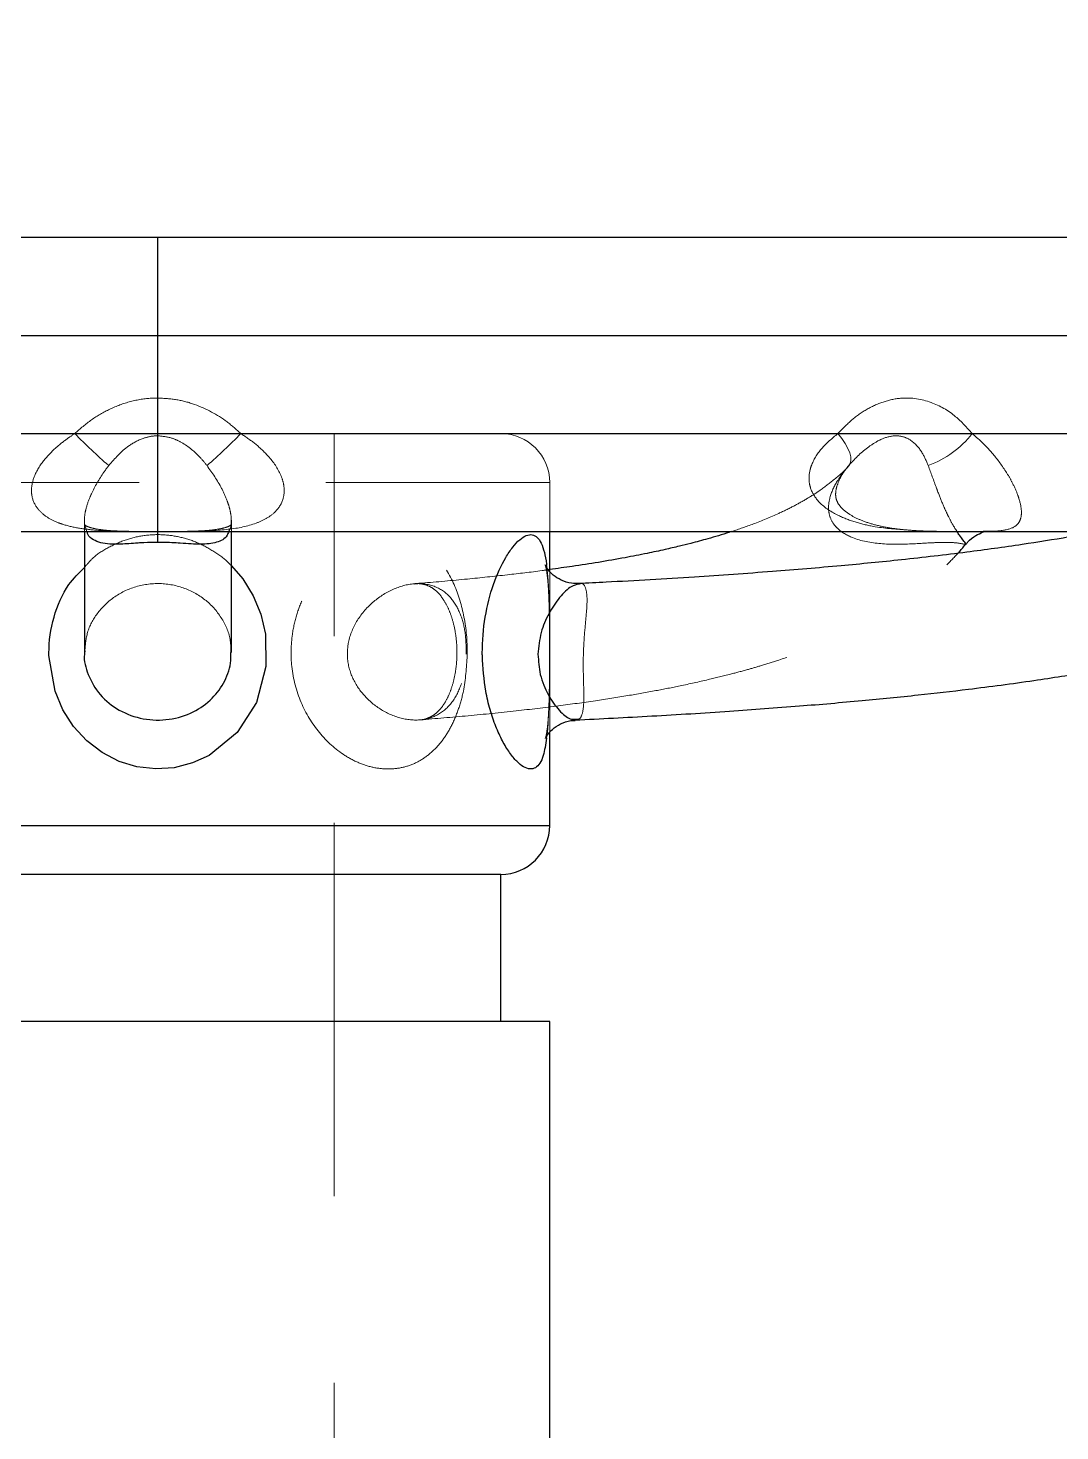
# Model space of a CAD drawing. Header units: millimetres. Extents: x 15 to 1268, y -316 to 292.
# Drawn here: x 962.852 to 966.362, y 256.473 to 261.246 of the extents above; entities that cross this region are included whole.
import ezdxf

# ---------------------------------------------------------------- set-up
doc = ezdxf.new("R2010")
doc.units = ezdxf.units.MM
doc.linetypes.add('HIDDEN', pattern=[1.905, 1.27, -0.635])
doc.layers.add('FORMAT', color=7, linetype='Continuous')
doc.dimstyles.new('SLDDIMSTYLE1', dxfattribs={"dimtxt": 2.5, "dimasz": 0.488462, "dimexe": 0, "dimexo": 0.625, "dimgap": 0, "dimtad": 1, "dimdec": 0, "dimrnd": 1e-09, "dimtxsty": 'Standard', "dimblk1": 'DOT', "dimblk2": 'DOT', "dimsah": 1, "dimcen": 2.5, "dimazin": 3, "dimtfac": 0.488462, "dimtdec": 0, "dimtmove": 0, "dimatfit": 3, "dimldrblk": 'DOT', "dimfrac": 2})

# ---------------------------------------------------------------- blocks, each defined once
blk = doc.blocks.new('_Dot')
at = {"color": 0, "linetype": 'ByBlock', "lineweight": -2}
blk.add_line((-0.5, 0), (-1, 0), dxfattribs=at)
at = {"color": 0, "linetype": 'ByBlock', "const_width": 0.5}
blk.add_lwpolyline([(-0.25, 0, 1), (0.25, 0, 1)], format="xyb", close=True, dxfattribs=at)

msp = doc.modelspace()

# ---------------------------------------------------------------- linework, layer by layer
at = {"color": 7, "linetype": 'Continuous', "lineweight": 25}
for p, q in [((963.29354068, 260.53309974), (958.62687402, 260.53309974)), ((967.96020735, 260.53309974), (963.29354068, 260.53309974)), ((963.29354068, 259.86643308), (963.29354068, 260.19976641)), ((963.29354068, 259.53312886), (963.29354068, 259.86643308)), ((958.86025027, 259.53309974), (963.30144159, 259.53309974)), ((963.26447889, 259.53325412), (963.29354068, 259.53312886)), ((963.30144159, 259.53309974), (967.73511558, 259.53309974)), ((964.62687402, 259.39687183), (964.62687402, 259.53309974)), ((964.62687402, 258.53309974), (964.62687402, 258.85029783)), ((964.46020735, 258.36643308), (962.12687402, 258.36643308)), ((964.46020735, 257.86643308), (964.46020735, 258.36643308)), ((964.62687402, 257.86643308), (961.96020735, 257.86643308)), ((964.62687402, 255.69976641), (964.62687402, 257.86643308))]:
    msp.add_line(p, q, dxfattribs=at)
at = {"color": 8, "linetype": 'Continuous', "lineweight": 25}
for p, q in [((963.29354068, 260.19976641), (963.29354068, 260.53309974)), ((958.29354068, 260.19976641), (963.29354068, 260.19976641)), ((963.29354068, 260.19976641), (968.29354068, 260.19976641)), ((958.29354068, 259.86643308), (963.29354068, 259.86643308)), ((963.29354068, 259.86643308), (968.29354068, 259.86643308)), ((963.29354068, 259.49606655), (963.29354068, 259.53309974)), ((961.96020735, 258.53309974), (964.62687402, 258.53309974))]:
    msp.add_line(p, q, dxfattribs=at)
at = {"color": 7, "linetype": 'HIDDEN', "lineweight": 18}
for p, q in [((963.29354068, 260.53309974), (963.29354068, 260.19976641)), ((968.29354068, 260.19976641), (958.29354068, 260.19976641)), ((958.96057249, 260.19976641), (967.62650888, 260.19976641)), ((963.29354068, 260.19976641), (963.29354068, 259.98730035)), ((963.29354068, 259.98730035), (963.29354068, 259.85864167)), ((959.26831123, 259.86643308), (963.01117244, 259.86643308)), ((962.12687402, 259.86643308), (964.46020735, 259.86643308)), ((963.57590892, 259.86643308), (967.31877014, 259.86643308)), ((963.89354068, 255.36643308), (963.89354068, 259.86643308)), ((968.29354068, 259.86643308), (964.46020735, 259.86643308)), ((965.60675613, 259.86643308), (964.46020735, 259.86643308)), ((966.06363754, 259.86643308), (967.6260756, 259.86643308)), ((961.96020735, 259.69976641), (964.62540854, 259.69976641)), ((964.62687402, 259.53309974), (964.62687402, 259.69976641)), ((963.04354068, 259.57106428), (963.04354068, 259.53309974)), ((963.04495094, 259.55501306), (963.04552549, 259.55421126)), ((963.05241875, 259.53309974), (963.04526801, 259.55510544)), ((963.29354068, 259.53309974), (963.29354068, 259.53312886)), ((966.01409007, 259.53320121), (965.98964339, 259.53323586)), ((966.04524858, 259.53315705), (966.01409007, 259.53320121)), ((964.62687402, 258.85029783), (964.62687402, 259.39687183)), ((964.62687402, 258.53309974), (961.96020735, 258.53309974))]:
    msp.add_line(p, q, dxfattribs=at)
at = {"color": 7, "linetype": 'HIDDEN', "lineweight": 18, "flags": 128}
msp.add_lwpolyline([(965.60675613, 259.86643308), (965.62038067, 259.84911382), (965.63178632, 259.83216914), (965.64072642, 259.81596551), (965.64700759, 259.80085338), (965.65049401, 259.78715959), (965.65111026, 259.7751803), (965.64884302, 259.7651746), (965.64374132, 259.7573589)], dxfattribs=at)
at = {"color": 8, "linetype": 'Continuous', "lineweight": 25, "flags": 128}
msp.add_lwpolyline([(963.54354068, 259.41593876), (963.58212372, 259.37215587), (963.61809849, 259.31390772), (963.64371595, 259.25134591), (963.65937799, 259.18343494), (963.66128602, 259.0737781), (963.62860796, 258.95167427), (963.56306182, 258.84885472), (963.46768134, 258.77129191), (963.41117925, 258.74545895), (963.34879974, 258.72949983), (963.28645657, 258.72517285), (963.22212568, 258.73247656), (963.16163727, 258.75088083), (963.10366677, 258.7807349), (963.05189635, 258.82045155), (963.00654056, 258.87011501), (962.97066753, 258.92636734), (962.94390945, 258.98983076), (962.92329001, 259.11101149), (962.92329001, 259.11101149)], dxfattribs=at)
at = {"color": 7, "linetype": 'HIDDEN', "lineweight": 18}
for centre, radius, start, end in [((964.4359258, 261.25470985), 1.9892799, 224.25708679, 228.82567825), ((962.15115557, 261.25470985), 1.9892799, 311.17432175, 315.74291321), ((964.46020735, 259.69976641), 0.16666667, 0, 90), ((965.79722562, 260.07433674), 0.33793379, 290.28363218, 322.03208449)]:
    msp.add_arc(centre, radius, start, end, dxfattribs=at)
at = {"color": 7, "linetype": 'Continuous', "lineweight": 25}
msp.add_arc((964.46020735, 258.53309974), 0.16666667, 270, 0, dxfattribs=at)
at = {"color": 7, "linetype": 'HIDDEN', "lineweight": 18}
for points, knots in [([(963.29354068, 259.98730035), (963.28651839, 259.98717129), (963.2552972, 259.9865975), (963.19920351, 259.97723847), (963.13026422, 259.95157136), (963.06607349, 259.91466043), (963.02963219, 259.88264888), (963.01117244, 259.86643308)], [0, 0, 0, 0, 0.0669835238, 0.2978092014, 0.5377869684, 0.7658609079, 1, 1, 1, 1]), ([(963.57590892, 259.86643308), (963.56064008, 259.88001471), (963.51413117, 259.9213844), (963.43930329, 259.96092214), (963.35771755, 259.9839219), (963.3151407, 259.98616326), (963.29354068, 259.98730035)], [0, 0, 0, 0, 0.1950908974, 0.5942471856, 0.7941542116, 1, 1, 1, 1]), ([(965.60675613, 259.86643308), (965.62216216, 259.88244027), (965.65296533, 259.91444545), (965.70621054, 259.95125381), (965.76345631, 259.97703472), (965.83740157, 259.99219804), (965.92306267, 259.97897235), (966.00437044, 259.93210297), (966.04546555, 259.88656823), (966.06363754, 259.86643308)], [0, 0, 0, 0, 0.1157297027, 0.2313927736, 0.3492913584, 0.4670655224, 0.6664413976, 0.8525026158, 1, 1, 1, 1]), ([(963.01117244, 259.86643308), (963.00131734, 259.85987132), (962.97688122, 259.84360118), (962.94019874, 259.81336529), (962.89988611, 259.77072098), (962.87079098, 259.72208693), (962.86264077, 259.68083348), (962.86528429, 259.6445319), (962.87580004, 259.62214095), (962.89494707, 259.5985583), (962.91703972, 259.58020824), (962.94575225, 259.56614665), (962.98086238, 259.55361631), (963.02326147, 259.54373324), (963.09402542, 259.53573065), (963.17461046, 259.53326341), (963.23701185, 259.53325696), (963.26447889, 259.53325412)], [0, 0, 0, 0, 0.043366799, 0.1075297285, 0.1732799078, 0.2583516129, 0.3164966623, 0.3466649664, 0.4257132329, 0.4379114109, 0.5042089411, 0.5729155949, 0.5963872026, 0.6831424485, 0.7718264467, 0.8995654793, 1, 1, 1, 1]), ([(963.12627903, 259.7573589), (963.147355, 259.78145201), (963.18020914, 259.81900941), (963.23690118, 259.849562), (963.2720311, 259.85804083), (963.28924046, 259.85852155), (963.29354068, 259.85864167)], [0, 0, 0, 0, 0.4817872319, 0.7510308064, 0.9377882867, 1, 1, 1, 1]), ([(963.29354068, 259.53312886), (963.30260615, 259.53313189), (963.34473974, 259.53314599), (963.42828479, 259.53330909), (963.53360881, 259.53782994), (963.61348466, 259.55367146), (963.66487544, 259.57720232), (963.69866091, 259.60268794), (963.72149562, 259.63852069), (963.72458579, 259.67489655), (963.71975065, 259.70382559), (963.70662234, 259.74184619), (963.67217376, 259.78906645), (963.62418977, 259.83350227), (963.59213784, 259.85536385), (963.57590892, 259.86643308)], [0, 0, 0, 0, 0.0320438213, 0.148930163, 0.2977753281, 0.43933877, 0.5021256282, 0.5665648976, 0.6488103233, 0.708565548, 0.7261045419, 0.7693150579, 0.8629944198, 0.9306296684, 1, 1, 1, 1]), ([(963.29354068, 259.85864167), (963.30944035, 259.85706666), (963.33616364, 259.85441949), (963.38569886, 259.83168591), (963.42663825, 259.79916203), (963.45222427, 259.76785501), (963.46080234, 259.7573589)], [0, 0, 0, 0, 0.22910368, 0.3850649623, 0.7938346202, 1, 1, 1, 1]), ([(965.83840249, 259.53859785), (965.80114396, 259.54126814), (965.7426, 259.54546393), (965.66382561, 259.56463752), (965.59837009, 259.58955611), (965.54245831, 259.62743368), (965.51625841, 259.66948167), (965.50714312, 259.70651031), (965.50874623, 259.73269694), (965.52117823, 259.77301798), (965.54961543, 259.81866338), (965.58702611, 259.84993875), (965.60675613, 259.86643308)], [0, 0, 0, 0, 0.176482504, 0.2773052079, 0.3809218461, 0.5111055307, 0.6029212698, 0.6336894371, 0.71736848, 0.7431073115, 0.8645172822, 1, 1, 1, 1]), ([(965.91437635, 259.7573589), (965.90758545, 259.77299562), (965.89258198, 259.80754259), (965.86044416, 259.84345793), (965.82383607, 259.85855597), (965.78838385, 259.85927306), (965.75242157, 259.8475817), (965.7025844, 259.81711227), (965.66786678, 259.78495237), (965.64603334, 259.7599804), (965.64374132, 259.7573589)], [0, 0, 0, 0, 0.1552763325, 0.3430593881, 0.4580242566, 0.5310376418, 0.6588778772, 0.758902877, 0.9746902023, 1, 1, 1, 1]), ([(966.06363754, 259.86643308), (966.0759985, 259.85562174), (966.10097128, 259.83377966), (966.14157204, 259.78943096), (966.17645612, 259.74181551), (966.20347475, 259.69386765), (966.21601048, 259.66516665), (966.22730753, 259.63160179), (966.23235266, 259.60295937), (966.22968175, 259.57739979), (966.21844483, 259.55373504), (966.18791729, 259.53792789), (966.14437719, 259.53381596), (966.10515155, 259.53360108), (966.0956168, 259.53354885)], [0, 0, 0, 0, 0.0754430352, 0.1524171044, 0.2566357707, 0.3047076433, 0.3694668199, 0.3907019824, 0.4822003488, 0.5518678443, 0.6237424065, 0.7812323042, 0.9468231481, 1, 1, 1, 1]), ([(963.04411627, 259.56175823), (963.04402879, 259.57231503), (963.04391018, 259.58662817), (963.05051359, 259.61747839), (963.05825681, 259.64021039), (963.07746816, 259.68390516), (963.0989493, 259.72048922), (963.12077826, 259.74993797), (963.12627903, 259.7573589)], [0, 0, 0, 0, 0.1849789023, 0.25079838, 0.453195564, 0.4982524632, 0.8735623614, 1, 1, 1, 1]), ([(963.46080234, 259.7573589), (963.47840277, 259.73237556), (963.50458138, 259.69521571), (963.52674718, 259.64584053), (963.53660899, 259.61651274), (963.54321611, 259.58848087), (963.54402076, 259.56595865), (963.54164233, 259.54570239), (963.53760773, 259.53849287), (963.53458962, 259.53309974)], [0, 0, 0, 0, 0.3359928145, 0.4997506144, 0.5661201279, 0.6737437905, 0.8299086285, 0.8727620456, 1, 1, 1, 1]), ([(965.6476482, 259.76211521), (965.64727127, 259.76161354), (965.62990624, 259.73850152), (965.59478455, 259.71048642), (965.54686812, 259.6729718), (965.50207301, 259.64457787), (965.45592085, 259.61868821), (965.39516851, 259.58908387), (965.32430883, 259.5595484), (965.27003343, 259.54138234), (965.24528722, 259.53309974)], [0, 0, 0, 0, 0.0034806358, 0.1603505715, 0.2882594057, 0.3950260302, 0.5096517594, 0.6333615763, 0.8328356084, 1, 1, 1, 1]), ([(965.64374132, 259.7573589), (965.62911707, 259.73901326), (965.60149096, 259.70435719), (965.57765075, 259.65104616), (965.57385552, 259.61348766), (965.57828996, 259.58417178), (965.58813414, 259.56269589), (965.61349291, 259.53363695), (965.66435518, 259.5045639), (965.75058721, 259.4886988), (965.84561671, 259.48958268), (965.92340287, 259.49497132), (965.96488121, 259.49624349), (965.99664224, 259.49573271), (966.02740925, 259.4929941), (966.04236892, 259.48761919), (966.04068109, 259.49076539), (966.04030924, 259.49145852)], [0, 0, 0, 0, 0.0819173344, 0.1547470345, 0.2039209359, 0.2212313691, 0.271653095, 0.2991059379, 0.3833060691, 0.5100238498, 0.6346496078, 0.7208005093, 0.7757037427, 0.7927354999, 0.865343538, 0.9703338702, 1, 1, 1, 1]), ([(966.02120022, 259.53315542), (966.01265735, 259.53315886), (965.9893058, 259.53316827), (965.9460159, 259.53346148), (965.89342846, 259.53472255), (965.83867881, 259.53799706), (965.78387831, 259.5445476), (965.73198983, 259.55512565), (965.68628714, 259.57014221), (965.64976537, 259.58812738), (965.62358263, 259.60791371), (965.60858618, 259.62541444), (965.60065004, 259.64241614), (965.59826647, 259.65811065), (965.60093305, 259.68241552), (965.61272038, 259.71259398), (965.62835589, 259.73930465), (965.64161193, 259.75379004), (965.64558939, 259.75813638)], [0, 0, 0, 0, 0.0427579752, 0.1168770355, 0.1905998725, 0.266450622, 0.344068951, 0.4201061133, 0.4924935529, 0.5596181853, 0.6185228988, 0.6748078469, 0.7282579609, 0.7874846333, 0.8413125201, 0.9036651541, 0.9710947994, 1, 1, 1, 1]), ([(966.01210387, 259.53320403), (966.00844069, 259.53864761), (966.00041733, 259.55057054), (965.9878673, 259.57371712), (965.97613289, 259.59759072), (965.96272263, 259.62715519), (965.95090438, 259.65712659), (965.93326006, 259.70456862), (965.92331798, 259.73236217), (965.91437635, 259.7573589)], [0, 0, 0, 0, 0.1266400554, 0.2773762346, 0.3260341485, 0.4337743927, 0.6260089246, 0.6636432267, 1, 1, 1, 1]), ([(963.04558603, 259.55412677), (963.04559515, 259.55411355), (963.04575621, 259.55388022), (963.04422222, 259.55680014), (963.04379707, 259.5644108), (963.04360866, 259.56778354)], [0, 0, 0, 0, 0.0323610899, 0.5711803405, 1, 1, 1, 1]), ([(963.54324567, 259.56919306), (963.54331828, 259.56780204), (963.54372873, 259.55993874), (963.54192949, 259.55581716), (963.54098378, 259.55290799), (963.54264146, 259.55584529), (963.54151964, 259.55404989), (963.53194368, 259.54916423), (963.51239189, 259.54316597), (963.48259253, 259.53823274), (963.443733, 259.53504782), (963.39773164, 259.53356539), (963.34611252, 259.53316898), (963.30792992, 259.53311727), (963.28818184, 259.53314803), (963.28657598, 259.53315053)], [0, 0, 0, 0, 0.015027633, 0.0849497006, 0.1587455877, 0.2618809127, 0.3635622685, 0.4446971586, 0.5324475742, 0.6200332399, 0.7084945909, 0.800090621, 0.895219088, 0.9914795024, 1, 1, 1, 1]), ([(963.54354068, 259.53309974), (963.54354068, 259.53854623), (963.54354068, 259.54929243), (963.54354068, 259.56388589), (963.54354068, 259.57108295)], [0, 0, 0, 0, 0.506829152, 1, 1, 1, 1]), ([(963.04354068, 259.4101549), (963.05338469, 259.42213861), (963.0765592, 259.45035038), (963.12692608, 259.48075936), (963.18465888, 259.50679913), (963.24737183, 259.52121339), (963.31041742, 259.52396782), (963.37326437, 259.5148687), (963.43316938, 259.49491074), (963.48871168, 259.46337509), (963.52584573, 259.4363642), (963.54177705, 259.41797454), (963.54354068, 259.41593876)], [0, 0, 0, 0, 0.0827639821, 0.1948408603, 0.310496922, 0.4207735497, 0.5351211151, 0.6440998091, 0.7569574102, 0.869479888, 0.9855511272, 1, 1, 1, 1]), ([(963.26447855, 259.5331611), (963.2480507, 259.53319915), (963.21465656, 259.53327649), (963.16815508, 259.53407234), (963.12684683, 259.53612389), (963.09332599, 259.53976675), (963.06789925, 259.54497254), (963.05169755, 259.55063691), (963.04553381, 259.55439691), (963.04526381, 259.55471873), (963.04513211, 259.55487571)], [0, 0, 0, 0, 0.1298640529, 0.2639843476, 0.3918995826, 0.5161561632, 0.6376755154, 0.7606143743, 0.8832298319, 1, 1, 1, 1]), ([(964.34597101, 259.11101149), (964.34600153, 259.11376668), (964.34648913, 259.15778572), (964.33874754, 259.243122), (964.30500654, 259.35655706), (964.25700842, 259.43464527), (964.20621872, 259.48130612), (964.16240753, 259.50696182), (964.11410065, 259.52118132), (964.06323696, 259.52396733), (964.01129584, 259.51470804), (963.95979798, 259.49455457), (963.91047226, 259.46357239), (963.8641965, 259.42257553), (963.82341214, 259.37247515), (963.78945328, 259.31454442), (963.76455893, 259.25100671), (963.7464311, 259.1704741), (963.74461308, 259.06747781), (963.77515899, 258.9501484), (963.83912155, 258.84426882), (963.91303705, 258.77799532), (963.97956882, 258.74343423), (964.03195059, 258.7275348), (964.08420177, 258.7233649), (964.13476401, 258.73057318), (964.18167266, 258.7496049), (964.22438472, 258.77948042), (964.26136513, 258.81978633), (964.29247269, 258.86926872), (964.31649164, 258.92637624), (964.33902174, 259.00597817), (964.34325063, 259.06989485), (964.34597101, 259.11101149)], [0, 0, 0, 0, 0.0034130198, 0.0545289964, 0.1049527517, 0.1567805508, 0.1833005173, 0.2098059025, 0.2359587617, 0.2621055298, 0.287926347, 0.3137565595, 0.3403625348, 0.3669826153, 0.3950537281, 0.423132933, 0.4515673611, 0.4800018263, 0.5252770888, 0.5775871618, 0.628316442, 0.6794999545, 0.7057070178, 0.7319046547, 0.7581722986, 0.7844407794, 0.8110560529, 0.8376820008, 0.8652680365, 0.892864334, 0.9210300731, 0.9491998334, 1, 1, 1, 1]), ([(966.1139067, 259.53437615), (966.11403962, 259.53440022), (966.11547954, 259.53466106), (966.10946147, 259.53388619), (966.09507155, 259.53346254), (966.0703033, 259.53316813), (966.04498981, 259.53311844), (966.02641467, 259.53314732), (966.02120022, 259.53315542)], [0, 0, 0, 0, 0.0184592232, 0.1999812979, 0.4058069981, 0.630142227, 0.8961726488, 1, 1, 1, 1]), ([(964.18404399, 258.89224273), (964.23905609, 258.89671771), (964.34859217, 258.90562797), (964.50616242, 258.92170048), (964.65063395, 258.9388291), (964.77708541, 258.95624501), (964.88739706, 258.97358311), (964.98322176, 258.99055681), (965.07438686, 259.00851678), (965.15897068, 259.02709783), (965.2353625, 259.04587599), (965.29553211, 259.06207848), (965.3502464, 259.07794912), (965.41596596, 259.09853761), (965.50086178, 259.12824346), (965.60300399, 259.16993364), (965.70763446, 259.22112446), (965.79675004, 259.27418995), (965.86666514, 259.32335455), (965.92123859, 259.36711161), (965.97083714, 259.41176537), (966.00097971, 259.44412754), (966.01489439, 259.45906686)], [0, 0, 0, 0, 0.091032738, 0.181257738, 0.260335012, 0.3294650457, 0.3897028838, 0.4419705249, 0.4870692598, 0.5394611916, 0.5807089855, 0.6120331903, 0.637577377, 0.6690729198, 0.7170040595, 0.7725807158, 0.8313625661, 0.8841468696, 0.9160191576, 0.9455490661, 0.9748638678, 1, 1, 1, 1]), ([(964.61142157, 259.41916699), (964.61141016, 259.41919152), (964.61073314, 259.42064704), (964.61282035, 259.41535975), (964.61528839, 259.40323619), (964.61870142, 259.38009836), (964.62159673, 259.34716896), (964.62379804, 259.30496213), (964.62517329, 259.25425634), (964.62585678, 259.19730805), (964.62612174, 259.14433928), (964.62604111, 259.11111349), (964.6260101, 259.09833768)], [0, 0, 0, 0, 0.0013457265, 0.0798364269, 0.1682574128, 0.2691532048, 0.3794567321, 0.5012590601, 0.6333346542, 0.7702902664, 0.9116732121, 1, 1, 1, 1]), ([(964.62687402, 259.40372506), (964.61812846, 259.40250375), (964.57008509, 259.39579448), (964.47671489, 259.38483628), (964.34036926, 259.37051915), (964.23415122, 259.36062371), (964.17307338, 259.35606236), (964.16383129, 259.35537216)], [0, 0, 0, 0, 0.057003826, 0.3131483528, 0.6061351124, 0.9404017394, 1, 1, 1, 1]), ([(964.61608853, 259.41803171), (964.61779756, 259.40291972), (964.62136141, 259.37140651), (964.62396821, 259.31443547), (964.62550533, 259.25098334), (964.62611606, 259.17072149), (964.62649459, 259.10140739), (964.62588447, 259.05898296), (964.62577878, 259.05163341)], [0, 0, 0, 0, 0.1562486868, 0.3258272205, 0.497551051, 0.6692751051, 0.9427056613, 1, 1, 1, 1]), ([(963.5413482, 259.12152064), (963.54159773, 259.13319109), (963.54242434, 259.17185136), (963.51657546, 259.23487035), (963.46482547, 259.29807791), (963.39163893, 259.34199066), (963.30573728, 259.36054723), (963.21780525, 259.34985793), (963.1413988, 259.31262616), (963.08601158, 259.25742587), (963.05089648, 259.19417396), (963.04710324, 259.14837341), (963.04534891, 259.12719112)], [0, 0, 0, 0, 0.0455624224, 0.150932955, 0.2626487232, 0.3750407916, 0.4876840197, 0.6021721496, 0.7154115466, 0.8209737526, 0.9172022096, 1, 1, 1, 1]), ([(964.34261856, 259.11543683), (964.34068923, 259.09210081), (964.3365128, 259.04158531), (964.31223564, 258.9738041), (964.27079065, 258.92102131), (964.21150293, 258.89140603), (964.13994152, 258.88956359), (964.06679589, 258.91497543), (964.00361213, 258.96147667), (963.95769809, 259.02249615), (963.93601466, 259.09038408), (963.93929962, 259.16327496), (963.96952773, 259.23489275), (964.02572212, 259.29807165), (964.09638528, 259.34199258), (964.17135241, 259.36054579), (964.23934458, 259.34986176), (964.29081942, 259.31261285), (964.32317753, 259.25746999), (964.34130054, 259.19054948), (964.34217592, 259.14066238), (964.34261856, 259.11543683)], [0, 0, 0, 0, 0.0456194817, 0.0987525459, 0.1547833167, 0.211867534, 0.2693730837, 0.3258427283, 0.3786181254, 0.4275457501, 0.4750463804, 0.5155072923, 0.5681337094, 0.6239292005, 0.680062464, 0.736321167, 0.7935012906, 0.8500577452, 0.9027798919, 0.950840377, 1, 1, 1, 1]), ([(964.16432903, 259.35444099), (964.16941439, 259.35500776), (964.18413611, 259.35664853), (964.20491312, 259.35218786), (964.22492087, 259.3434832), (964.2450348, 259.32753275), (964.26377241, 259.30483582), (964.2806586, 259.275203), (964.29490214, 259.23798509), (964.30513128, 259.19614618), (964.3103013, 259.15542038), (964.31076531, 259.12962702), (964.31094208, 259.11980059)], [0, 0, 0, 0, 0.0608274402, 0.1760906163, 0.3170753726, 0.429309565, 0.530871067, 0.6386315476, 0.7338773804, 0.8349616008, 0.937125703, 1, 1, 1, 1]), ([(964.71267223, 258.8949933), (964.71649041, 258.89430708), (964.72997565, 258.89188343), (964.73979063, 258.91599748), (964.74360917, 258.96123143), (964.74135767, 259.02255955), (964.7399491, 259.09036478), (964.74270122, 259.16329981), (964.74942752, 259.23478633), (964.75520401, 259.29848768), (964.75072017, 259.34043335), (964.74007389, 259.35936701), (964.72726431, 259.35441858), (964.72514227, 259.35359882)], [0, 0, 0, 0, 0.0445697603, 0.1574137868, 0.2628755502, 0.36064826, 0.4555693882, 0.5364229557, 0.6415870105, 0.7530838671, 0.8652556988, 0.9776781979, 1, 1, 1, 1]), ([(964.31094208, 259.11980059), (964.3107888, 259.11213115), (964.31032518, 259.08893249), (964.30588319, 259.05103567), (964.29623671, 259.00939182), (964.28260416, 258.97316517), (964.2668307, 258.94447082), (964.24876263, 258.92208142), (964.23103292, 258.90689075), (964.20995057, 258.89712297), (964.19628591, 258.89200905), (964.18590948, 258.89231137), (964.18579783, 258.89231462)], [0, 0, 0, 0, 0.0546710546, 0.1653701415, 0.2744445401, 0.3827378952, 0.4920341922, 0.6017943063, 0.7255463777, 0.8576272361, 0.998468106, 1, 1, 1, 1]), ([(964.6260101, 259.09833768), (964.62600417, 259.0907988), (964.62598237, 259.06310087), (964.62558606, 259.01662394), (964.62456858, 258.96169333), (964.62271771, 258.91497486), (964.62000126, 258.87663325), (964.61653366, 258.84929291), (964.61366123, 258.83384692), (964.6113675, 258.82728416), (964.61203295, 258.82878171), (964.61211337, 258.8289627)], [0, 0, 0, 0, 0.0594777229, 0.2185219373, 0.3746095677, 0.5253745563, 0.6551698825, 0.7882607237, 0.8951445812, 0.9873277574, 1, 1, 1, 1]), ([(964.62207255, 258.90882987), (964.62152367, 258.88706467), (964.62074302, 258.85610938), (964.61652204, 258.83591608), (964.61526891, 258.82992104)], [0, 0, 0, 0, 0.7031172711, 1, 1, 1, 1])]:
    msp.add_open_spline(points, degree=3, knots=knots, dxfattribs=at)
at = {"color": 7, "linetype": 'Continuous', "lineweight": 25}
for points, knots in [([(963.04354068, 259.53309974), (963.04354068, 259.5319136), (963.04354068, 259.50490506), (963.04354068, 259.46080196), (963.04354068, 259.40397186), (963.04354068, 259.35573525), (963.04354068, 259.31275737), (963.04354068, 259.27221198), (963.04354068, 259.23934038), (963.04354068, 259.21226686), (963.04354068, 259.18991656), (963.04354068, 259.16903903), (963.04354068, 259.14981663), (963.04354068, 259.13362979), (963.04354068, 259.12520542), (963.04354068, 259.12143861)], [0, 0, 0, 0, 0.0026803731, 0.0610323599, 0.1317730824, 0.1948277705, 0.2681175747, 0.3533381683, 0.4523767072, 0.5271048588, 0.6095738358, 0.7005036714, 0.8006626546, 0.910869738, 1, 1, 1, 1]), ([(963.54354068, 259.12156361), (963.54354068, 259.1258473), (963.54354068, 259.13530142), (963.54354068, 259.15386579), (963.54354068, 259.17622358), (963.54354068, 259.20105736), (963.54354068, 259.23062993), (963.54354068, 259.26602288), (963.54354068, 259.30917864), (963.54354068, 259.35781454), (963.54354068, 259.41374856), (963.54354068, 259.47072294), (963.54354068, 259.51555987), (963.54354068, 259.53309974)], [0, 0, 0, 0, 0.1009536515, 0.2228047833, 0.3337254168, 0.4344971651, 0.5258711922, 0.6325167281, 0.725837463, 0.8073189374, 0.8873436705, 0.9559296765, 1, 1, 1, 1]), ([(965.24528722, 259.53309974), (965.2423004, 259.53205593), (965.21558855, 259.52272083), (965.16930552, 259.5096344), (965.11311479, 259.49433137), (965.06450265, 259.48225922), (965.01496194, 259.47070985), (964.95335655, 259.45748164), (964.87786987, 259.44274469), (964.7930538, 259.42800389), (964.70769453, 259.41463337), (964.65240158, 259.40717051), (964.62687402, 259.40372506)], [0, 0, 0, 0, 0.0154536309, 0.1382057929, 0.2337366739, 0.2969750243, 0.3760867496, 0.4743634747, 0.5941232715, 0.7381612352, 0.8791146747, 1, 1, 1, 1]), ([(966.49279642, 259.53309974), (966.45938897, 259.52673427), (966.37329781, 259.51033044), (966.2241372, 259.48672098), (966.03440157, 259.46044663), (965.82896247, 259.43667262), (965.60836485, 259.41505664), (965.37347237, 259.39545483), (965.10703239, 259.37696646), (964.88737254, 259.36372049), (964.75606688, 259.35762465), (964.72493624, 259.35617941)], [0, 0, 0, 0, 0.0574294116, 0.1479958367, 0.2549001742, 0.3807207994, 0.4969598661, 0.6288737025, 0.7783451918, 0.9474489149, 1, 1, 1, 1]), ([(966.04030924, 259.49145852), (966.04053157, 259.49252274), (966.04104396, 259.49497539), (966.02798737, 259.50807789), (966.01492928, 259.5287345), (966.01210387, 259.53320403)], [0, 0, 0, 0, 0.3752510863, 0.8648214948, 1, 1, 1, 1]), ([(966.04314189, 259.48955114), (966.0449794, 259.49221839), (966.05369229, 259.50486572), (966.07518405, 259.51975214), (966.09841427, 259.53085352), (966.11234409, 259.53420949), (966.11341579, 259.53432379), (966.1139067, 259.53437615)], [0, 0, 0, 0, 0.0790908024, 0.3750251685, 0.6283311844, 0.8297522348, 1, 1, 1, 1]), ([(964.71280707, 258.89170146), (964.79982049, 258.89607231), (964.97508378, 258.90487613), (965.22948566, 258.92089216), (965.46788296, 258.93841704), (965.68168082, 258.95683647), (965.87324128, 258.97590778), (966.06813929, 258.99813921), (966.26207214, 259.02385039), (966.45153063, 259.05374893), (966.61060701, 259.08317542), (966.79293157, 259.12208179), (967.01263832, 259.17922402), (967.2309716, 259.25637691), (967.40920383, 259.34217301), (967.53019226, 259.41371696), (967.60209484, 259.47118144), (967.63078549, 259.49411099)], [0, 0, 0, 0, 0.0870732175, 0.1753837473, 0.2546890123, 0.3258584726, 0.389681028, 0.4468705145, 0.5216148664, 0.584791583, 0.6380143098, 0.6826718331, 0.7702092344, 0.8630418402, 0.9106139433, 0.9643330807, 1, 1, 1, 1]), ([(966.01489439, 259.45906686), (966.01699306, 259.46122141), (966.02634236, 259.47081962), (966.03488823, 259.48193283), (966.04151577, 259.49055141)], [0, 0, 0, 0, 0.2244738379, 1, 1, 1, 1]), ([(964.72539985, 259.35652682), (964.71725446, 259.35635746), (964.69747031, 259.35594609), (964.66524853, 259.3663152), (964.63785156, 259.38397714), (964.62080189, 259.40211142), (964.61236672, 259.41647022), (964.61172731, 259.41829462), (964.61142157, 259.41916699)], [0, 0, 0, 0, 0.1415973856, 0.3439224031, 0.5335485904, 0.7035335348, 0.8582391395, 1, 1, 1, 1]), ([(963.04534891, 259.12719112), (963.04468369, 259.12327919), (963.0401313, 259.09650816), (963.05563775, 259.04138508), (963.09433404, 258.97386457), (963.16057559, 258.92100444), (963.24306866, 258.89141047), (963.33224255, 258.88956297), (963.41430703, 258.91497359), (963.47984034, 258.96148378), (963.5233765, 259.02247179), (963.54372797, 259.07916366), (963.54185638, 259.11247555), (963.5413482, 259.12152064)], [0, 0, 0, 0, 0.0155965191, 0.1067336826, 0.2128812448, 0.3248177538, 0.4388588051, 0.5537415808, 0.6665548581, 0.771987884, 0.8697339515, 0.9646292144, 1, 1, 1, 1]), ([(964.61211337, 258.8289627), (964.61230432, 258.82956611), (964.61270007, 258.83081669), (964.61979991, 258.84339644), (964.6356036, 258.86136456), (964.66272445, 258.87980285), (964.69162889, 258.8903448), (964.70788201, 258.89046697), (964.71281519, 258.89050405)], [0, 0, 0, 0, 0.1502037983, 0.3113028459, 0.4827107604, 0.6933626244, 0.9069286566, 1, 1, 1, 1])]:
    msp.add_open_spline(points, degree=3, knots=knots, dxfattribs=at)
at = {"color": 8, "linetype": 'Continuous', "lineweight": 25}
for points, knots in [([(963.29354068, 259.49606655), (963.27747967, 259.49579292), (963.25400954, 259.49539306), (963.21031945, 259.49269921), (963.15506763, 259.48856881), (963.10693093, 259.48998278), (963.0740042, 259.50456043), (963.05725045, 259.51576729), (963.05334515, 259.52977654), (963.05241875, 259.53309974)], [0, 0, 0, 0, 0.1248420254, 0.1824329881, 0.3722008495, 0.6653495717, 0.8076787366, 0.9543784858, 1, 1, 1, 1]), ([(963.53458962, 259.53309974), (963.53298111, 259.52865819), (963.52549933, 259.50799898), (963.49410397, 259.49419795), (963.44260194, 259.48772243), (963.38016858, 259.49256222), (963.32566023, 259.49587056), (963.29909758, 259.49603265), (963.29354068, 259.49606655)], [0, 0, 0, 0, 0.065827593, 0.3061871409, 0.5569745886, 0.7925139078, 0.956594037, 1, 1, 1, 1]), ([(964.39733055, 259.11101149), (964.39730257, 259.11376668), (964.39685553, 259.15778572), (964.40406467, 259.24312201), (964.43318454, 259.35655702), (964.4689047, 259.43464537), (964.50049579, 259.48130594), (964.52450248, 259.50696251), (964.54714838, 259.52117877), (964.56745151, 259.52397681), (964.58447123, 259.51467315), (964.59836679, 259.49468655), (964.60855058, 259.46306323), (964.61424434, 259.43678516), (964.61595778, 259.41936127), (964.61608853, 259.41803171)], [0, 0, 0, 0, 0.0092448236, 0.1477023236, 0.2842848085, 0.4246704173, 0.496504871, 0.5682998288, 0.6391399014, 0.7099634753, 0.7799041481, 0.84987027, 0.9219376952, 0.9940433271, 1, 1, 1, 1]), ([(962.92329001, 259.11101149), (962.92324166, 259.11376721), (962.92246906, 259.15779472), (962.93545337, 259.24236622), (962.97761471, 259.34453484), (963.02496391, 259.39166433), (963.04354068, 259.4101549)], [0, 0, 0, 0, 0.0248204125, 0.3965497605, 0.7632450863, 1, 1, 1, 1]), ([(964.72514227, 259.35359882), (964.71718632, 259.3522376), (964.69945069, 259.34920312), (964.66084231, 259.31211591), (964.62357383, 259.25758581), (964.59385175, 259.1905209), (964.58903437, 259.14065278), (964.58659846, 259.11543683)], [0, 0, 0, 0, 0.1822108908, 0.4061893008, 0.6149828449, 0.8053149852, 1, 1, 1, 1]), ([(964.61526891, 258.82992104), (964.61229509, 258.80860759), (964.6073069, 258.77285697), (964.59327195, 258.74365043), (964.57819164, 258.7274767), (964.55947301, 258.72338048), (964.5379672, 258.73056895), (964.51432833, 258.74960604), (964.48962414, 258.7794801), (964.46524875, 258.81978641), (964.4424413, 258.8692687), (964.42319831, 258.92637624), (964.40377494, 259.00597816), (964.39985329, 259.06989484), (964.39733055, 259.11101149)], [0, 0, 0, 0, 0.1077126418, 0.1806743516, 0.2536098178, 0.3267401866, 0.3998728856, 0.4739710719, 0.5480989763, 0.6248998106, 0.7017292143, 0.7801439705, 0.8585699218, 1, 1, 1, 1]), ([(964.58659846, 259.11543683), (964.58816129, 259.09211276), (964.59154434, 259.04162314), (964.6209718, 258.9736191), (964.6589182, 258.92175944), (964.69330537, 258.89292582), (964.70732467, 258.89442243), (964.71267223, 258.8949933)], [0, 0, 0, 0, 0.1846423855, 0.3996955902, 0.6264771056, 0.8575223887, 1, 1, 1, 1])]:
    msp.add_open_spline(points, degree=3, knots=knots, dxfattribs=at)

# ---------------------------------------------------------------- leaders
at = {"layer": 'FORMAT'}
msp.add_leader([(963.7183979, 253.57355125), (980.12578514, 263.74506962)], dimstyle='SLDDIMSTYLE1', dxfattribs=at)

doc.saveas('drawing.dxf')
